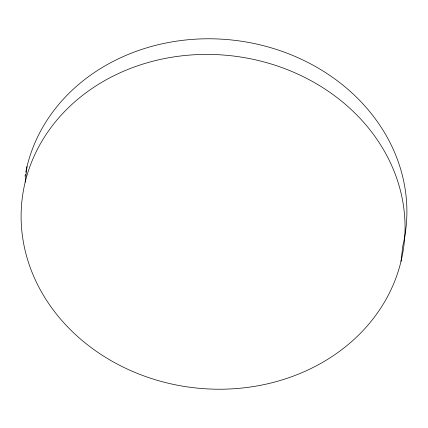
<?xml version="1.0" encoding="UTF-8"?>
<svg xmlns="http://www.w3.org/2000/svg" width="428" height="428" viewBox="0 0 428 428"><rect width="100%" height="100%" fill="white"/><g stroke="black" fill="none" stroke-linecap="round" stroke-linejoin="round"><path stroke-width="0.64" d="M25.177 182.173L27.012 166.54M400.988 261.46A192.3 167.038 6.7 0 0 153.192 61.14A192.3 167.038 6.7 0 0 85.065 342.849A192.3 167.038 6.7 0 0 400.988 261.46L402.823 245.827A192.3 167.038 6.7 0 0 250.915 42.864A192.3 167.038 6.7 0 0 25.739 172.329M25.017 176.234A192.3 167.038 6.7 0 1 25.364 174.276"/></g></svg>
